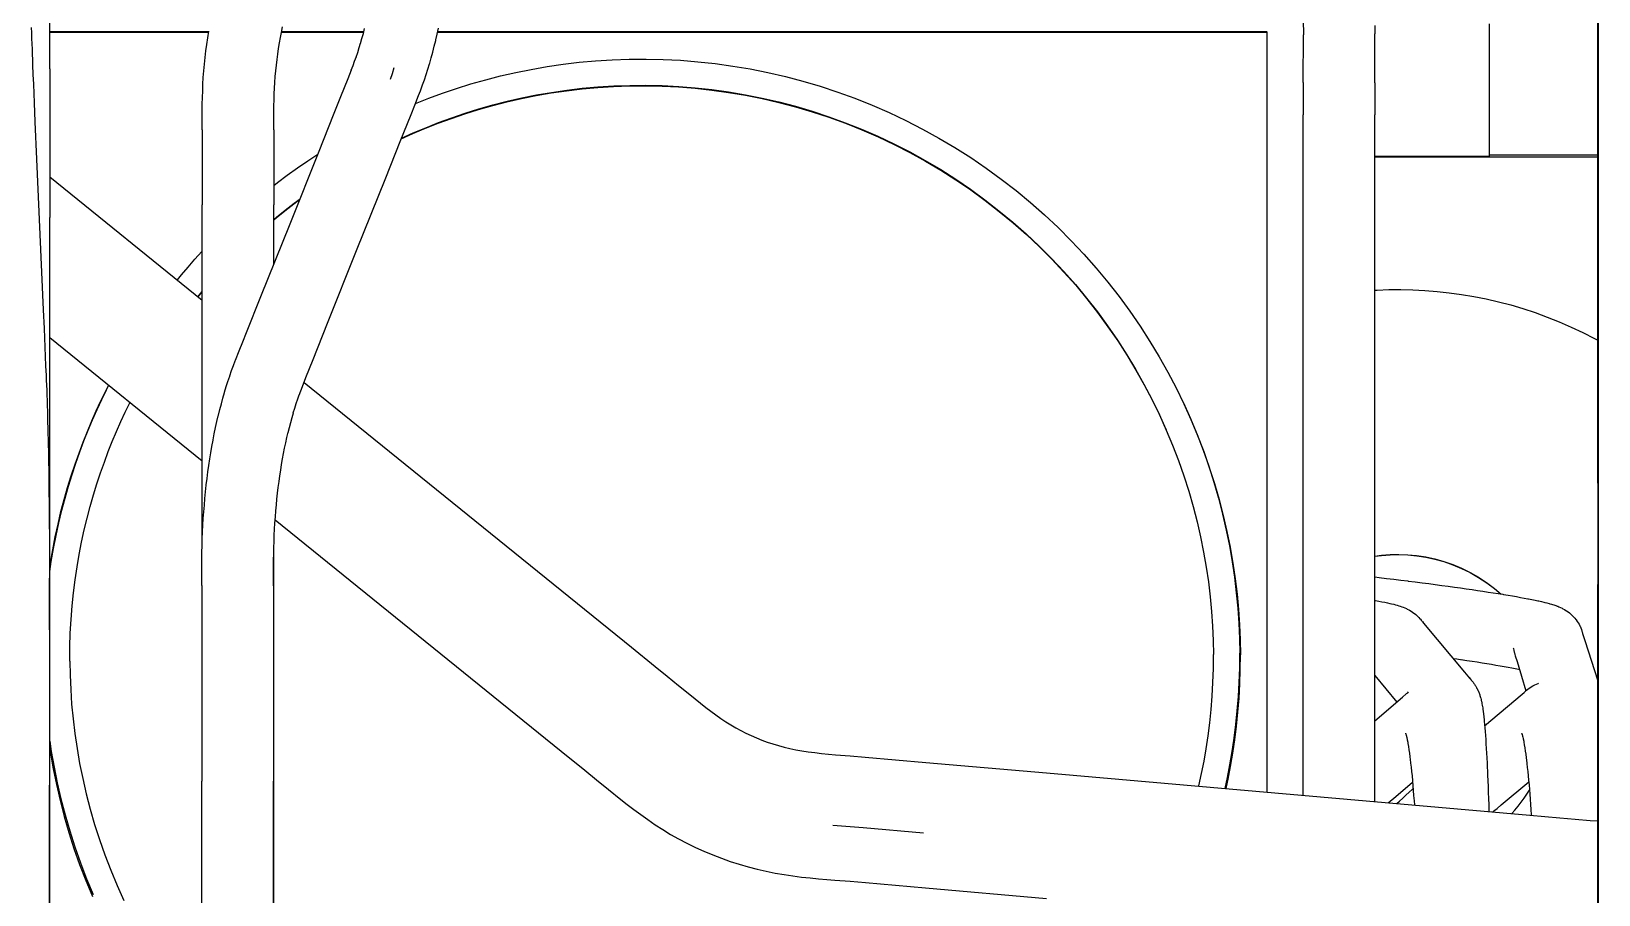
# Model space of a CAD drawing. Header units: millimetres. Extents: x -253 to 258, y -315 to 312.
# Drawn here: x -78.7 to 97.6, y -162.8 to -65.8 of the extents above; entities that cross this region are included whole.
import ezdxf

# ---------------------------------------------------------------- set-up
doc = ezdxf.new("R2010")
doc.units = ezdxf.units.MM
doc.layers.add('VISIBLE', color=7, linetype='Continuous')

msp = doc.modelspace()

# ---------------------------------------------------------------- linework, layer by layer
at = {"layer": 'VISIBLE'}
for p, q in [((97.52, -73.44), (97.54, -37.13)), ((97.61, -73.62), (97.62, -37.16)), ((-76.64, -65.82), (-76.64, -64.43)), ((64.38, -64.45), (64.4, -66.16)), ((72.44, -65.09), (72.45, -66.04)), ((85.34, -79.78), (85.34, -64.9)), ((-78.72, -65.32), (-78.7, -65.94)), ((-78.7, -65.94), (-78.68, -66.56)), ((-78.68, -66.56), (-78.66, -67.17)), ((-76.64, -65.77), (-58.76, -65.77)), ((-76.64, -67.21), (-76.64, -65.82)), ((-76.64, -65.86), (-58.77, -65.86)), ((-58.98, -67.22), (-58.87, -66.48)), ((-58.87, -66.48), (-58.75, -65.74)), ((-50.8, -67.06), (-50.69, -66.44)), ((-50.69, -66.45), (-50.58, -65.87)), ((-50.69, -66.44), (-50.69, -66.44)), ((-50.58, -65.87), (-50.45, -65.26)), ((-50.57, -65.86), (-41.33, -65.86)), ((-50.56, -65.77), (-41.31, -65.77)), ((-41.68, -67.11), (-41.52, -66.55)), ((-41.52, -66.55), (-41.36, -65.99)), ((-41.36, -65.99), (-41.22, -65.42)), ((-33.38, -67.43), (-33.22, -66.77)), ((-33.22, -66.77), (-33.21, -66.73)), ((-33.21, -66.73), (-33.05, -66.06)), ((-33.05, -66.06), (-32.9, -65.39)), ((-33.01, -65.86), (60.33, -65.86)), ((-32.99, -65.77), (60.25, -65.77)), ((60.25, -65.77), (60.33, -65.86)), ((60.33, -151.32), (60.33, -65.86)), ((64.4, -67.91), (64.4, -66.16)), ((72.45, -67.9), (72.45, -66.04)), ((-78.66, -67.17), (-78.64, -67.77)), ((-78.64, -67.77), (-78.62, -68.36)), ((-78.62, -68.36), (-78.6, -68.94)), ((-76.64, -69.99), (-76.64, -67.21)), ((-59.25, -69.45), (-59.17, -68.7)), ((-59.17, -68.7), (-59.08, -67.96)), ((-59.08, -67.96), (-58.98, -67.22)), ((-51.07, -68.94), (-50.99, -68.31)), ((-50.99, -68.31), (-50.9, -67.68)), ((-50.9, -67.68), (-50.8, -67.06)), ((-42.34, -69.1), (-42.15, -68.59)), ((-42.17, -68.65), (-42, -68.12)), ((-42.17, -68.65), (-42.17, -68.65)), ((-42, -68.12), (-41.83, -67.59)), ((-41.83, -67.59), (-41.67, -67.07)), ((-41.68, -67.11), (-41.68, -67.11)), ((-33.9, -69.35), (-33.72, -68.72)), ((-33.72, -68.72), (-33.55, -68.08)), ((-33.55, -68.08), (-33.38, -67.43)), ((64.39, -69.71), (64.4, -67.91)), ((72.44, -71.53), (72.45, -67.9)), ((-78.6, -68.94), (-78.58, -69.51)), ((-78.58, -69.51), (-78.54, -70.62)), ((-76.64, -69.99), (-76.64, -75.56)), ((-59.37, -70.95), (-59.31, -70.2)), ((-59.31, -70.2), (-59.25, -69.45)), ((-51.27, -70.85), (-51.21, -70.21)), ((-51.21, -70.21), (-51.15, -69.57)), ((-51.15, -69.57), (-51.07, -68.94)), ((-43.08, -71.06), (-42.7, -70.09)), ((-42.72, -70.12), (-42.52, -69.61)), ((-42.72, -70.12), (-42.72, -70.12)), ((-42.52, -69.61), (-42.34, -69.1)), ((-38.29, -71.13), (-38.09, -70.49)), ((-38.29, -71.13), (-38.09, -70.49)), ((-38.09, -70.49), (-37.9, -69.82)), ((-38.09, -70.49), (-37.9, -69.82)), ((-34.3, -70.61), (-34.11, -70.01)), ((-34.11, -70.01), (-33.92, -69.4)), ((-33.92, -69.4), (-33.9, -69.35)), ((-25.92, -70.77), (-24.21, -70.38)), ((-24.21, -70.38), (-22.47, -70.03)), ((-22.47, -70.03), (-20.7, -69.72)), ((-20.7, -69.72), (-18.9, -69.46)), ((-18.9, -69.46), (-17.08, -69.24)), ((-17.08, -69.24), (-15.23, -69.07)), ((-15.23, -69.07), (-13.36, -68.95)), ((-13.36, -68.95), (-11.47, -68.89)), ((-11.47, -68.89), (-9.56, -68.87)), ((-9.56, -68.87), (-7.63, -68.92)), ((-7.63, -68.92), (-5.69, -69.01)), ((-5.69, -69.01), (-3.74, -69.17)), ((-3.74, -69.17), (-1.78, -69.38)), ((-1.78, -69.38), (0.19, -69.66)), ((0.19, -69.66), (2.16, -69.99)), ((2.16, -69.99), (4.14, -70.38)), ((4.14, -70.38), (6.12, -70.84)), ((64.39, -71.52), (64.39, -69.71)), ((-78.54, -70.62), (-78.49, -71.7)), ((-78.49, -71.7), (-78.45, -72.76)), ((-59.44, -72.45), (-59.41, -71.7)), ((-59.41, -71.7), (-59.37, -70.95)), ((-51.38, -72.8), (-51.36, -72.15)), ((-51.36, -72.15), (-51.32, -71.5)), ((-51.32, -71.5), (-51.27, -70.85)), ((-43.9, -73.09), (-43.49, -72.07)), ((-43.49, -72.07), (-43.08, -71.06)), ((-34.95, -72.44), (-34.74, -71.88)), ((-34.74, -71.88), (-34.7, -71.76)), ((-34.7, -71.76), (-34.5, -71.2)), ((-34.5, -71.2), (-34.3, -70.61)), ((-32.46, -72.71), (-30.87, -72.17)), ((-30.87, -72.17), (-29.26, -71.67)), ((-29.26, -71.67), (-27.6, -71.2)), ((-27.6, -71.2), (-25.92, -70.77)), ((-18.5, -72.43), (-16.76, -72.22)), ((-18.48, -72.37), (-16.74, -72.16)), ((-16.76, -72.22), (-15, -72.06)), ((-16.74, -72.16), (-14.98, -72)), ((-15, -72.06), (-13.21, -71.95)), ((-14.98, -72), (-13.2, -71.89)), ((-13.21, -71.95), (-11.4, -71.89)), ((-13.2, -71.89), (-11.39, -71.83)), ((-11.4, -71.89), (-9.58, -71.88)), ((-11.39, -71.83), (-9.57, -71.81)), ((-9.58, -71.88), (-7.74, -71.92)), ((-9.57, -71.81), (-7.73, -71.85)), ((-9.57, -71.81), (-7.73, -71.85)), ((-7.74, -71.92), (-5.89, -72.01)), ((-7.73, -71.85), (-5.88, -71.95)), ((-5.89, -72.01), (-4.02, -72.16)), ((-5.88, -71.95), (-4.02, -72.1)), ((-5.88, -71.95), (-4.02, -72.1)), ((-4.02, -72.1), (-2.15, -72.3)), ((-4.02, -72.1), (-2.15, -72.3)), ((-4.02, -72.16), (-2.15, -72.36)), ((6.12, -70.84), (8.09, -71.36)), ((8.09, -71.36), (10.05, -71.94)), ((10.05, -71.94), (12.01, -72.59)), ((64.39, -71.52), (64.39, -75.14)), ((72.44, -71.53), (72.44, -75.14)), ((-78.45, -72.76), (-78.4, -73.81)), ((-78.4, -73.81), (-78.31, -75.92)), ((-59.5, -74.67), (-59.49, -73.94)), ((-59.49, -73.94), (-59.47, -73.2)), ((-59.47, -73.2), (-59.44, -72.45)), ((-51.42, -74.12), (-51.41, -73.46)), ((-51.41, -73.46), (-51.38, -72.8)), ((-44.71, -75.13), (-43.9, -73.09)), ((-35.98, -75.09), (-35.57, -74.05)), ((-35.57, -74.05), (-35.15, -72.99)), ((-35.5, -73.86), (-34.01, -73.28)), ((-35.15, -72.99), (-34.95, -72.44)), ((-34.01, -73.28), (-32.46, -72.71)), ((-28.37, -74.48), (-26.79, -74.03)), ((-26.81, -74.1), (-25.21, -73.68)), ((-26.79, -74.03), (-25.19, -73.62)), ((-25.21, -73.68), (-23.57, -73.31)), ((-25.19, -73.62), (-23.55, -73.25)), ((-23.57, -73.31), (-21.91, -72.98)), ((-23.55, -73.25), (-21.89, -72.91)), ((-21.91, -72.98), (-20.22, -72.68)), ((-21.89, -72.91), (-20.2, -72.62)), ((-20.22, -72.68), (-18.5, -72.43)), ((-20.2, -72.62), (-18.48, -72.37)), ((-2.15, -72.3), (-0.27, -72.56)), ((-2.15, -72.36), (-0.27, -72.62)), ((-0.27, -72.56), (1.62, -72.88)), ((-0.27, -72.62), (1.62, -72.94)), ((1.62, -72.88), (3.5, -73.26)), ((1.62, -72.94), (3.5, -73.32)), ((3.5, -73.26), (5.39, -73.69)), ((3.5, -73.32), (5.39, -73.75)), ((5.39, -73.69), (7.27, -74.19)), ((5.39, -73.75), (7.27, -74.25)), ((12.01, -72.59), (13.95, -73.29)), ((13.95, -73.29), (15.88, -74.06)), ((97.52, -91.59), (97.52, -73.44)), ((97.6, -213.35), (97.61, -73.62)), ((-76.64, -75.56), (-76.64, -86.69)), ((-59.5, -75.4), (-59.5, -74.67)), ((-59.5, -76.83), (-59.5, -75.4)), ((-51.44, -75.48), (-51.42, -74.12)), ((-51.44, -76.85), (-51.44, -75.48)), ((-46.35, -79.22), (-44.71, -75.13)), ((-36.4, -76.11), (-35.98, -75.09)), ((-32.93, -76.08), (-31.45, -75.54)), ((-32.9, -76.01), (-31.42, -75.47)), ((-31.45, -75.54), (-29.93, -75.02)), ((-31.42, -75.47), (-29.91, -74.96)), ((-29.93, -75.02), (-28.39, -74.54)), ((-29.91, -74.96), (-28.37, -74.48)), ((-28.39, -74.54), (-26.81, -74.1)), ((7.27, -74.19), (9.14, -74.74)), ((7.27, -74.25), (9.15, -74.81)), ((9.14, -74.74), (11.01, -75.36)), ((9.15, -74.81), (11.02, -75.42)), ((11.01, -75.36), (12.86, -76.03)), ((11.02, -75.42), (12.88, -76.1)), ((15.88, -74.06), (17.79, -74.9)), ((17.79, -74.9), (19.68, -75.79)), ((19.68, -75.79), (21.55, -76.74)), ((64.39, -104.05), (64.39, -75.14)), ((72.44, -104.05), (72.44, -75.14)), ((-78.31, -75.92), (-78.12, -80.15)), ((-59.5, -76.83), (-59.5, -78.25)), ((-51.44, -76.85), (-51.43, -78.24)), ((-37.21, -78.15), (-36.4, -76.11)), ((-37.09, -77.83), (-35.8, -77.25)), ((-37.06, -77.77), (-35.77, -77.18)), ((-35.8, -77.25), (-34.38, -76.65)), ((-35.77, -77.18), (-34.35, -76.59)), ((-34.38, -76.65), (-32.93, -76.08)), ((-34.35, -76.59), (-32.9, -76.01)), ((12.86, -76.03), (14.7, -76.77)), ((12.88, -76.1), (14.72, -76.83)), ((14.7, -76.77), (16.53, -77.56)), ((14.7, -76.77), (16.53, -77.56)), ((14.72, -76.83), (16.54, -77.63)), ((16.53, -77.56), (18.33, -78.41)), ((21.55, -76.74), (23.38, -77.76)), ((-59.5, -78.25), (-59.49, -79.66)), ((-51.43, -78.24), (-51.43, -79.65)), ((-49.61, -87.39), (-46.35, -79.22)), ((-38.85, -82.24), (-37.21, -78.15)), ((16.54, -77.63), (18.35, -78.48)), ((18.33, -78.41), (20.11, -79.32)), ((18.35, -78.48), (20.13, -79.39)), ((20.11, -79.32), (21.86, -80.29)), ((23.38, -77.76), (25.19, -78.83)), ((25.19, -78.83), (26.97, -79.96)), ((-78.12, -80.15), (-77.75, -88.61)), ((-59.49, -79.66), (-59.49, -85.28)), ((-51.43, -79.65), (-51.43, -85.28)), ((-48.78, -81.12), (-47.62, -80.32)), ((-47.62, -80.32), (-46.49, -79.58)), ((20.13, -79.39), (21.88, -80.36)), ((21.86, -80.29), (23.59, -81.31)), ((21.88, -80.36), (23.61, -81.38)), ((26.97, -79.96), (28.71, -81.14)), ((72.44, -79.78), (85.34, -79.78)), ((72.44, -79.88), (97.52, -79.88)), ((85.34, -79.64), (97.52, -79.64)), ((-76.64, -82.11), (-59.49, -95.97)), ((-51.43, -83.08), (-51.02, -82.76)), ((-51.02, -82.76), (-49.92, -81.94)), ((-49.92, -81.94), (-48.78, -81.12)), ((-42.12, -90.41), (-38.85, -82.24)), ((23.59, -81.31), (25.28, -82.39)), ((23.61, -81.38), (25.3, -82.46)), ((25.28, -82.39), (26.94, -83.52)), ((25.3, -82.46), (26.97, -83.59)), ((28.71, -81.14), (30.41, -82.38)), ((30.41, -82.38), (32.07, -83.67)), ((-49.14, -85.07), (-48.49, -84.58)), ((26.94, -83.52), (28.57, -84.7)), ((26.97, -83.59), (28.59, -84.77)), ((32.07, -83.67), (33.69, -85.01)), ((-59.49, -123.36), (-59.49, -85.28)), ((-51.43, -91.94), (-51.43, -85.28)), ((-51.19, -86.74), (-50.2, -85.94)), ((-51.15, -86.67), (-50.16, -85.86)), ((-50.2, -85.94), (-49.18, -85.14)), ((-50.16, -85.86), (-49.14, -85.07)), ((-49.18, -85.14), (-48.51, -84.64)), ((28.57, -84.7), (30.15, -85.93)), ((28.59, -84.77), (30.18, -86.01)), ((30.15, -85.93), (31.7, -87.21)), ((30.18, -86.01), (31.73, -87.28)), ((33.69, -85.01), (35.27, -86.4)), ((35.27, -86.4), (36.79, -87.83)), ((-76.64, -214.18), (-76.64, -86.69)), ((-52.88, -95.56), (-49.61, -87.39)), ((-51.43, -86.91), (-51.15, -86.67)), ((-51.43, -86.95), (-51.19, -86.74)), ((31.7, -87.21), (33.2, -88.53)), ((31.73, -87.28), (33.23, -88.61)), ((36.79, -87.83), (38.27, -89.31)), ((-77.75, -88.61), (-77.38, -97.06)), ((33.2, -88.53), (34.66, -89.9)), ((33.23, -88.61), (34.69, -89.98)), ((34.66, -89.9), (36.07, -91.31)), ((38.27, -89.31), (39.7, -90.82)), ((-61.08, -92.26), (-60.31, -91.38)), ((-60.31, -91.38), (-59.52, -90.5)), ((-59.52, -90.5), (-59.49, -90.48)), ((-45.38, -98.58), (-42.12, -90.41)), ((34.69, -89.98), (36.1, -91.39)), ((36.07, -91.31), (37.43, -92.76)), ((36.1, -91.39), (37.46, -92.84)), ((39.7, -90.82), (41.08, -92.38)), ((97.51, -100.67), (97.52, -91.59)), ((-62.29, -93.71), (-61.82, -93.13)), ((-61.82, -93.13), (-61.08, -92.26)), ((37.43, -92.76), (38.75, -94.24)), ((37.46, -92.84), (38.78, -94.32)), ((41.08, -92.38), (42.4, -93.97)), ((-59.96, -95.59), (-59.49, -95.03)), ((-59.95, -95.6), (-59.49, -95.05)), ((38.75, -94.24), (40.01, -95.76)), ((38.78, -94.32), (40.04, -95.84)), ((42.4, -93.97), (43.67, -95.59)), ((72.44, -94.86), (72.7, -94.85)), ((72.7, -94.85), (74.02, -94.8)), ((74.02, -94.8), (75.36, -94.79)), ((75.36, -94.79), (76.71, -94.82)), ((75.36, -94.79), (76.71, -94.82)), ((76.71, -94.82), (78.07, -94.89)), ((78.07, -94.89), (79.44, -95)), ((78.07, -94.89), (79.44, -95)), ((79.44, -95), (80.81, -95.15)), ((79.44, -95), (80.81, -95.15)), ((80.81, -95.15), (82.19, -95.34)), ((-54.51, -99.64), (-52.88, -95.56)), ((40.01, -95.76), (41.22, -97.31)), ((40.04, -95.84), (41.25, -97.39)), ((43.67, -95.59), (44.88, -97.24)), ((82.19, -95.34), (83.58, -95.57)), ((83.58, -95.57), (84.96, -95.85)), ((84.96, -95.85), (86.34, -96.17)), ((86.34, -96.17), (87.73, -96.53)), ((87.73, -96.53), (89.1, -96.94)), ((89.1, -96.94), (90.47, -97.39)), ((-77.38, -97.06), (-77.29, -99.17)), ((-47.02, -102.66), (-45.38, -98.58)), ((41.22, -97.31), (42.37, -98.89)), ((41.25, -97.39), (42.41, -98.97)), ((44.88, -97.24), (46.03, -98.93)), ((90.47, -97.39), (91.84, -97.89)), ((91.84, -97.89), (93.19, -98.43)), ((93.19, -98.43), (94.53, -99.01)), ((93.19, -98.43), (94.53, -99.01)), ((-77.29, -99.17), (-77.2, -101.27)), ((-76.64, -100.18), (-59.49, -114.04)), ((-54.92, -100.66), (-54.51, -99.64)), ((42.37, -98.89), (43.48, -100.49)), ((42.41, -98.97), (43.51, -100.58)), ((43.48, -100.49), (44.52, -102.12)), ((46.03, -98.93), (47.13, -100.63)), ((94.53, -99.01), (95.85, -99.64)), ((95.85, -99.64), (97.16, -100.3)), ((97.16, -100.3), (97.51, -100.5)), ((-77.2, -101.27), (-77.15, -102.32)), ((-55.74, -102.75), (-55.33, -101.69)), ((-55.33, -101.69), (-54.92, -100.66)), ((43.51, -100.58), (44.56, -102.2)), ((44.52, -102.12), (45.52, -103.76)), ((44.56, -102.2), (45.55, -103.85)), ((47.13, -100.63), (48.17, -102.36)), ((97.51, -105.2), (97.51, -100.67)), ((-77.15, -102.32), (-77.11, -103.38)), ((-77.11, -103.38), (-77.06, -104.45)), ((-56.38, -104.48), (-56.18, -103.91)), ((-56.18, -103.91), (-55.97, -103.35)), ((-55.97, -103.35), (-55.77, -102.81)), ((-55.77, -102.81), (-55.74, -102.75)), ((-47.83, -104.67), (-47.42, -103.67)), ((-47.42, -103.67), (-47.02, -102.66)), ((45.52, -103.76), (46.45, -105.43)), ((45.55, -103.85), (46.49, -105.52)), ((48.17, -102.36), (49.15, -104.1)), ((-77.06, -104.45), (-77.04, -105)), ((-77.04, -105), (-77.01, -105.55)), ((-77.01, -105.55), (-76.99, -106.11)), ((-70.35, -106.2), (-70.01, -105.53)), ((-70.26, -106.07), (-70, -105.54)), ((-56.97, -106.33), (-56.79, -105.71)), ((-56.79, -105.71), (-56.6, -105.12)), ((-56.6, -105.12), (-56.4, -104.53)), ((-56.4, -104.53), (-56.38, -104.48)), ((-48.41, -106.18), (-48.22, -105.68)), ((-48.22, -105.68), (-47.83, -104.67)), ((-48.04, -105.23), (-11.19, -135.02)), ((46.45, -105.43), (47.33, -107.11)), ((46.49, -105.52), (47.37, -107.2)), ((49.15, -104.1), (50.07, -105.86)), ((64.39, -151.67), (64.39, -104.05)), ((72.44, -152.38), (72.44, -104.05)), ((97.51, -107.47), (97.51, -105.2)), ((-76.99, -106.11), (-76.97, -106.68)), ((-76.97, -106.68), (-76.95, -107.27)), ((-76.95, -107.27), (-76.93, -107.86)), ((-71.41, -108.42), (-70.89, -107.3)), ((-71.32, -108.29), (-70.8, -107.16)), ((-70.89, -107.3), (-70.35, -106.2)), ((-70.8, -107.16), (-70.26, -106.07)), ((-68.15, -108.57), (-67.64, -107.52)), ((-67.64, -107.52), (-67.61, -107.47)), ((-57.34, -107.64), (-57.17, -107)), ((-57.17, -107), (-56.99, -106.38)), ((-56.99, -106.38), (-56.97, -106.33)), ((-48.91, -107.6), (-48.74, -107.08)), ((-48.74, -107.08), (-48.58, -106.63)), ((-48.6, -106.69), (-48.41, -106.18)), ((-48.6, -106.69), (-48.6, -106.69)), ((47.33, -107.11), (48.16, -108.8)), ((47.37, -107.2), (48.2, -108.9)), ((50.07, -105.86), (50.94, -107.64)), ((50.9, -107.55), (51.68, -109.29)), ((97.51, -108.61), (97.51, -107.47)), ((-76.93, -107.86), (-76.91, -108.47)), ((-76.91, -108.47), (-76.9, -109.09)), ((-76.9, -109.09), (-76.88, -109.72)), ((-71.92, -109.57), (-71.41, -108.42)), ((-71.83, -109.44), (-71.32, -108.29)), ((-68.65, -109.65), (-68.15, -108.57)), ((-57.84, -109.65), (-57.68, -108.99)), ((-57.68, -108.99), (-57.67, -108.94)), ((-57.67, -108.94), (-57.51, -108.29)), ((-57.51, -108.29), (-57.34, -107.64)), ((-49.54, -109.73), (-49.39, -109.17)), ((-49.39, -109.17), (-49.24, -108.65)), ((-49.25, -108.67), (-49.08, -108.13)), ((-49.25, -108.67), (-49.25, -108.67)), ((-49.08, -108.13), (-48.91, -107.6)), ((48.16, -108.8), (48.92, -110.51)), ((48.2, -108.9), (48.97, -110.6)), ((50.94, -107.64), (51.74, -109.42)), ((51.68, -109.29), (52.43, -111.08)), ((97.51, -109.74), (97.51, -108.61)), ((-76.88, -109.72), (-76.86, -110.35)), ((-76.86, -110.35), (-76.85, -111)), ((-76.85, -111), (-76.83, -111.65)), ((-72.89, -111.96), (-72.41, -110.75)), ((-72.8, -111.82), (-72.32, -110.61)), ((-72.41, -110.75), (-71.92, -109.57)), ((-72.32, -110.61), (-71.83, -109.44)), ((-69.61, -111.87), (-69.13, -110.74)), ((-69.13, -110.74), (-68.65, -109.65)), ((-58.26, -111.7), (-58.13, -111.01)), ((-58.13, -111.01), (-57.99, -110.32)), ((-57.99, -110.32), (-57.84, -109.65)), ((-49.96, -111.42), (-49.82, -110.84)), ((-49.83, -110.88), (-49.69, -110.3)), ((-49.83, -110.88), (-49.83, -110.88)), ((-49.69, -110.3), (-49.54, -109.73)), ((48.92, -110.51), (48.94, -110.54)), ((48.94, -110.54), (48.95, -110.57)), ((48.95, -110.57), (48.97, -110.6)), ((48.97, -110.6), (49.68, -112.31)), ((51.74, -109.42), (52.49, -111.22)), ((52.43, -111.08), (53.11, -112.87)), ((52.43, -111.08), (53.11, -112.87)), ((97.51, -110.87), (97.51, -109.74)), ((97.51, -112.01), (97.51, -110.87)), ((-76.83, -111.65), (-76.82, -112.31)), ((-76.82, -112.31), (-76.8, -112.97)), ((-73.35, -113.19), (-72.89, -111.96)), ((-73.26, -113.05), (-72.8, -111.82)), ((-70.06, -113.02), (-69.61, -111.87)), ((-58.52, -113.14), (-58.4, -112.43)), ((-58.4, -112.43), (-58.27, -111.74)), ((-58.27, -111.74), (-58.26, -111.7)), ((-50.34, -113.24), (-50.22, -112.63)), ((-50.22, -112.63), (-50.09, -112.02)), ((-50.09, -112.02), (-49.96, -111.42)), ((49.68, -112.31), (50.34, -114.03)), ((52.49, -111.22), (53.18, -113.01)), ((97.51, -113.14), (97.51, -112.01)), ((-76.8, -112.97), (-76.79, -113.65)), ((-76.79, -113.65), (-76.78, -114.33)), ((-76.78, -114.33), (-76.76, -115.01)), ((-74.22, -115.74), (-73.8, -114.45)), ((-74.13, -115.59), (-73.71, -114.31)), ((-73.8, -114.45), (-73.35, -113.19)), ((-73.71, -114.31), (-73.26, -113.05)), ((-70.93, -115.4), (-70.5, -114.2)), ((-70.5, -114.2), (-70.06, -113.02)), ((-58.85, -115.29), (-58.75, -114.57)), ((-58.75, -114.57), (-58.64, -113.85)), ((-58.64, -113.85), (-58.52, -113.14)), ((-50.66, -115.09), (-50.56, -114.46)), ((-50.56, -114.46), (-50.45, -113.83)), ((-50.45, -113.83), (-50.34, -113.24)), ((-50.34, -113.24), (-50.34, -113.24)), ((50.34, -114.03), (50.94, -115.75)), ((53.11, -112.87), (53.75, -114.67)), ((53.11, -112.87), (53.75, -114.67)), ((53.18, -113.01), (53.81, -114.82)), ((97.51, -114.28), (97.51, -113.14)), ((97.51, -115.42), (97.51, -114.28)), ((-76.76, -115.01), (-76.75, -115.71)), ((-76.75, -115.71), (-76.74, -116.4)), ((-74.63, -117.06), (-74.22, -115.74)), ((-74.54, -116.91), (-74.13, -115.59)), ((-71.34, -116.63), (-70.93, -115.4)), ((-59.03, -116.76), (-58.94, -116.03)), ((-58.94, -116.03), (-58.85, -115.29)), ((-50.85, -116.39), (-50.76, -115.74)), ((-50.76, -115.74), (-50.66, -115.09)), ((50.94, -115.75), (51.49, -117.47)), ((53.75, -114.67), (54.32, -116.47)), ((53.75, -114.67), (54.32, -116.47)), ((53.81, -114.82), (54.39, -116.62)), ((97.51, -116.56), (97.51, -115.42)), ((-76.74, -116.4), (-76.74, -117.11)), ((-76.74, -117.11), (-76.73, -117.81)), ((-76.73, -117.81), (-76.72, -118.53)), ((-75.01, -118.4), (-74.63, -117.06)), ((-74.92, -118.25), (-74.54, -116.91)), ((-72.09, -119.18), (-71.72, -117.89)), ((-71.72, -117.89), (-71.34, -116.63)), ((-59.19, -118.28), (-59.11, -117.53)), ((-59.11, -117.53), (-59.03, -116.79)), ((-59.03, -116.79), (-59.03, -116.76)), ((-51.08, -118.35), (-51.01, -117.7)), ((-51.01, -117.7), (-50.93, -117.04)), ((-51.01, -117.7), (-51.01, -117.7)), ((-50.93, -117.04), (-50.85, -116.39)), ((51.49, -117.47), (51.99, -119.19)), ((54.32, -116.47), (54.84, -118.27)), ((54.39, -116.62), (54.91, -118.42)), ((97.51, -116.56), (97.51, -118.84)), ((-76.72, -118.53), (-76.71, -119.24)), ((-76.71, -119.24), (-76.71, -119.96)), ((-75.71, -121.17), (-75.38, -119.77)), ((-75.62, -121.02), (-75.28, -119.62)), ((-75.38, -119.77), (-75.01, -118.4)), ((-75.28, -119.62), (-74.92, -118.25)), ((-72.44, -120.49), (-72.09, -119.18)), ((-59.37, -120.54), (-59.31, -119.78)), ((-59.31, -119.78), (-59.25, -119.03)), ((-59.25, -119.03), (-59.19, -118.28)), ((-51.26, -120.37), (-51.21, -119.69)), ((-51.21, -119.69), (-51.15, -119.02)), ((-51.15, -119.02), (-51.08, -118.35)), ((51.99, -119.19), (52.44, -120.91)), ((54.84, -118.27), (55.31, -120.06)), ((54.91, -118.42), (55.38, -120.21)), ((97.51, -118.84), (97.51, -127.97)), ((-76.71, -119.96), (-76.7, -120.68)), ((-76.7, -120.68), (-76.7, -121.41)), ((-76.7, -121.41), (-76.69, -122.14)), ((-76.02, -122.6), (-75.71, -121.17)), ((-75.93, -122.45), (-75.62, -121.02)), ((-72.76, -121.82), (-72.44, -120.49)), ((-59.45, -122.06), (-59.41, -121.3)), ((-59.41, -121.3), (-59.37, -120.54)), ((-51.35, -121.74), (-51.31, -121.05)), ((-51.31, -121.05), (-51.26, -120.37)), ((-51.28, -120.68), (-19.09, -146.71)), ((52.44, -120.91), (52.83, -122.61)), ((55.31, -120.06), (55.72, -121.85)), ((55.38, -120.21), (55.79, -122)), ((-76.69, -122.14), (-76.69, -122.87)), ((-76.69, -122.87), (-76.69, -123.59)), ((-76.31, -124.06), (-76.02, -122.6)), ((-76.21, -123.9), (-75.93, -122.45)), ((-73.33, -124.58), (-73.06, -123.19)), ((-73.06, -123.19), (-72.76, -121.82)), ((-59.5, -123.59), (-59.48, -122.83)), ((-59.48, -122.83), (-59.45, -122.06)), ((-51.43, -123.82), (-51.41, -123.12)), ((-51.41, -123.12), (-51.38, -122.43)), ((-51.38, -122.43), (-51.35, -121.74)), ((52.83, -122.61), (53.17, -124.32)), ((55.72, -121.85), (56.08, -123.63)), ((55.79, -122), (56.15, -123.78)), ((-76.69, -123.59), (-76.69, -124.32)), ((-76.69, -124.32), (-76.69, -125.78)), ((-76.56, -125.54), (-76.31, -124.06)), ((-76.47, -125.38), (-76.21, -123.9)), ((-73.57, -125.99), (-73.33, -124.58)), ((-59.54, -125.86), (-59.53, -125.11)), ((-59.53, -125.11), (-59.52, -124.35)), ((-59.52, -124.35), (-59.5, -123.59)), ((-51.46, -125.23), (-51.45, -124.52)), ((-51.45, -124.52), (-51.43, -123.82)), ((-51.43, -214.18), (-51.43, -123.65)), ((53.17, -124.32), (53.47, -126.01)), ((56.08, -123.63), (56.39, -125.4)), ((56.15, -123.78), (56.46, -125.55)), ((72.44, -124.77), (73.19, -124.67)), ((72.44, -124.79), (73.2, -124.69)), ((73.19, -124.67), (74.15, -124.6)), ((73.2, -124.69), (74.16, -124.62)), ((74.15, -124.6), (75.13, -124.58)), ((74.16, -124.62), (75.14, -124.6)), ((75.13, -124.58), (76.13, -124.61)), ((75.14, -124.6), (76.14, -124.63)), ((76.13, -124.61), (77.14, -124.71)), ((76.14, -124.63), (77.15, -124.73)), ((77.14, -124.71), (78.16, -124.87)), ((77.15, -124.73), (78.17, -124.88)), ((78.16, -124.87), (79.18, -125.09)), ((78.17, -124.88), (79.19, -125.1)), ((79.18, -125.09), (80.19, -125.37)), ((79.19, -125.1), (80.21, -125.39)), ((-76.69, -125.78), (-76.69, -127.24)), ((-76.64, -126.52), (-76.47, -125.38)), ((-76.64, -126.03), (-76.56, -125.54)), ((-73.79, -127.43), (-73.57, -125.99)), ((-59.54, -126.61), (-59.54, -125.86)), ((-59.54, -128.09), (-59.54, -126.61)), ((-51.47, -126.66), (-51.46, -125.94)), ((-51.47, -128.1), (-51.47, -126.66)), ((-51.46, -125.94), (-51.46, -125.23)), ((53.47, -126.01), (53.72, -127.68)), ((56.39, -125.4), (56.64, -127.15)), ((56.46, -125.55), (56.72, -127.31)), ((80.19, -125.37), (81.2, -125.72)), ((80.21, -125.39), (81.21, -125.74)), ((81.2, -125.72), (82.19, -126.13)), ((81.21, -125.74), (82.2, -126.15)), ((82.19, -126.13), (83.16, -126.61)), ((82.2, -126.15), (83.17, -126.63)), ((83.16, -126.61), (84.1, -127.15)), ((83.17, -126.63), (84.11, -127.17)), ((-76.69, -128.7), (-76.69, -127.24)), ((-76.69, -130.15), (-76.69, -128.7)), ((-73.97, -128.89), (-73.79, -127.43)), ((-59.54, -128.09), (-59.54, -129.57)), ((-51.47, -128.1), (-51.46, -129.56)), ((53.72, -127.68), (53.92, -129.35)), ((56.64, -127.15), (56.85, -128.89)), ((56.72, -127.31), (56.93, -129.06)), ((72.44, -127.12), (72.94, -127.18)), ((72.94, -127.18), (73.76, -127.28)), ((73.76, -127.28), (74.57, -127.38)), ((74.57, -127.38), (75.37, -127.48)), ((75.37, -127.48), (76.16, -127.57)), ((76.16, -127.57), (76.2, -127.58)), ((76.2, -127.58), (76.98, -127.68)), ((76.98, -127.68), (77.75, -127.78)), ((77.75, -127.78), (78.5, -127.87)), ((78.5, -127.87), (79.24, -127.97)), ((79.24, -127.97), (79.97, -128.07)), ((79.97, -128.07), (80.68, -128.16)), ((80.68, -128.16), (81.38, -128.26)), ((81.38, -128.26), (82.06, -128.35)), ((82.06, -128.35), (82.72, -128.45)), ((82.72, -128.45), (83.37, -128.54)), ((83.37, -128.54), (83.99, -128.63)), ((83.99, -128.63), (84.6, -128.72)), ((84.1, -127.15), (85.01, -127.74)), ((84.11, -127.17), (85.02, -127.76)), ((85.01, -127.74), (85.88, -128.4)), ((85.02, -127.76), (85.89, -128.42)), ((85.88, -128.4), (86.63, -129.04)), ((85.89, -128.42), (86.62, -129.04)), ((97.51, -213.16), (97.51, -127.97)), ((-76.69, -133.06), (-76.69, -130.15)), ((-74.24, -131.9), (-74.12, -130.38)), ((-74.12, -130.38), (-73.97, -128.89)), ((-59.54, -129.57), (-59.53, -132.49)), ((-51.46, -129.56), (-51.46, -132.49)), ((53.92, -129.35), (54.07, -131)), ((56.85, -128.89), (57.02, -130.62)), ((56.93, -129.06), (57.09, -130.78)), ((72.44, -129.75), (72.52, -129.76)), ((72.52, -129.76), (72.9, -129.83)), ((72.9, -129.83), (73.24, -129.9)), ((73.24, -129.9), (73.56, -129.96)), ((73.56, -129.96), (73.86, -130.02)), ((73.86, -130.02), (74.13, -130.09)), ((74.13, -130.09), (74.31, -130.13)), ((74.31, -130.13), (74.56, -130.19)), ((74.56, -130.19), (74.77, -130.25)), ((74.77, -130.25), (74.95, -130.3)), ((74.95, -130.3), (75.14, -130.36)), ((75.14, -130.36), (75.3, -130.41)), ((75.3, -130.41), (75.49, -130.47)), ((75.49, -130.47), (75.62, -130.52)), ((84.6, -128.72), (85.19, -128.81)), ((85.19, -128.81), (85.76, -128.9)), ((85.76, -128.9), (86.31, -128.99)), ((86.31, -128.99), (86.84, -129.07)), ((86.84, -129.07), (86.92, -129.09)), ((86.92, -129.09), (87.43, -129.17)), ((87.43, -129.17), (87.92, -129.25)), ((87.92, -129.25), (88.38, -129.33)), ((88.38, -129.33), (88.82, -129.41)), ((88.82, -129.41), (89.25, -129.49)), ((89.25, -129.49), (89.64, -129.57)), ((89.64, -129.57), (89.73, -129.58)), ((89.73, -129.58), (90.1, -129.66)), ((90.1, -129.66), (90.46, -129.73)), ((90.46, -129.73), (90.78, -129.8)), ((90.78, -129.8), (90.87, -129.82)), ((90.87, -129.82), (91.18, -129.89)), ((91.18, -129.89), (91.46, -129.95)), ((91.46, -129.95), (91.55, -129.98)), ((91.55, -129.98), (91.8, -130.04)), ((91.8, -130.04), (92.03, -130.1)), ((92.03, -130.1), (92.12, -130.13)), ((92.12, -130.13), (92.32, -130.19)), ((92.32, -130.19), (92.42, -130.22)), ((92.42, -130.22), (92.59, -130.27)), ((92.59, -130.27), (92.69, -130.3)), ((92.69, -130.3), (92.78, -130.33)), ((92.78, -130.33), (92.93, -130.39)), ((92.93, -130.39), (93.02, -130.42)), ((93.02, -130.42), (93.15, -130.48)), ((93.15, -130.48), (93.32, -130.55)), ((-74.33, -133.43), (-74.24, -131.9)), ((54.07, -131), (54.18, -132.64)), ((57.02, -130.62), (57.13, -132.33)), ((57.09, -130.78), (57.21, -132.5)), ((75.62, -130.52), (75.8, -130.6)), ((75.8, -130.6), (75.98, -130.68)), ((75.98, -130.68), (76.08, -130.73)), ((76.08, -130.73), (76.26, -130.82)), ((76.26, -130.82), (76.34, -130.86)), ((76.34, -130.86), (76.51, -130.96)), ((76.51, -130.96), (76.67, -131.07)), ((76.67, -131.07), (76.83, -131.18)), ((76.83, -131.18), (76.89, -131.23)), ((76.89, -131.23), (77.05, -131.35)), ((77.05, -131.35), (77.19, -131.48)), ((77.19, -131.48), (77.24, -131.53)), ((77.24, -131.53), (77.38, -131.66)), ((77.38, -131.66), (77.51, -131.81)), ((77.51, -131.81), (77.58, -131.88)), ((77.58, -131.88), (77.65, -131.97)), ((77.65, -131.97), (77.71, -132.04)), ((77.71, -132.04), (77.77, -132.12)), ((77.77, -132.12), (77.84, -132.21)), ((77.78, -132.14), (77.92, -132.31)), ((77.84, -132.21), (77.84, -132.21)), ((93.32, -130.55), (93.5, -130.64)), ((93.5, -130.64), (93.6, -130.69)), ((93.6, -130.69), (93.77, -130.78)), ((93.77, -130.78), (93.93, -130.89)), ((93.93, -130.89), (94.01, -130.93)), ((94.01, -130.93), (94.17, -131.04)), ((94.17, -131.04), (94.32, -131.16)), ((94.32, -131.16), (94.4, -131.22)), ((94.4, -131.22), (94.47, -131.29)), ((94.47, -131.29), (94.52, -131.33)), ((94.52, -131.33), (94.6, -131.4)), ((94.6, -131.4), (94.67, -131.47)), ((94.67, -131.47), (94.8, -131.61)), ((94.8, -131.61), (94.93, -131.75)), ((94.93, -131.75), (95.05, -131.91)), ((95.05, -131.91), (95.09, -131.95)), ((95.09, -131.95), (95.2, -132.11)), ((95.2, -132.11), (95.31, -132.27)), ((-76.69, -133.06), (-76.69, -138.88)), ((-74.38, -134.99), (-74.33, -133.43)), ((-59.53, -132.49), (-59.53, -138.35)), ((-51.46, -132.49), (-51.46, -138.35)), ((54.18, -132.64), (54.25, -134.25)), ((57.13, -132.33), (57.21, -134.02)), ((57.21, -132.5), (57.28, -134.19)), ((77.92, -132.31), (82.52, -137.82)), ((95.31, -132.27), (95.41, -132.44)), ((95.41, -132.44), (95.5, -132.62)), ((95.5, -132.62), (95.52, -132.66)), ((95.52, -132.66), (95.6, -132.84)), ((95.6, -132.84), (95.67, -133.02)), ((95.67, -133.02), (95.73, -133.2)), ((95.73, -133.2), (95.76, -133.29)), ((95.76, -133.29), (95.81, -133.47)), ((95.79, -133.44), (95.85, -133.6)), ((95.81, -133.47), (95.83, -133.57)), ((95.85, -133.6), (96.05, -134.25)), ((-74.39, -136.57), (-74.38, -134.99)), ((-11.19, -135.02), (-8.52, -137.18)), ((54.25, -134.25), (54.28, -135.85)), ((57.21, -134.02), (57.24, -135.69)), ((57.23, -137.34), (57.24, -135.69)), ((57.28, -134.19), (57.31, -135.86)), ((88.01, -135.1), (88.03, -135.18)), ((88.03, -135.18), (88.06, -135.37)), ((88.06, -135.37), (88.11, -135.56)), ((88.11, -135.56), (88.13, -135.64)), ((88.13, -135.64), (88.18, -135.83)), ((96.05, -134.25), (97.51, -138.81)), ((-74.39, -136.57), (-74.36, -138.16)), ((-8.52, -137.18), (-7.2, -138.26)), ((54.22, -138.99), (54.27, -137.43)), ((54.27, -137.43), (54.28, -135.85)), ((57.17, -138.97), (57.23, -137.34)), ((57.25, -139.14), (57.3, -137.51)), ((57.3, -137.51), (57.31, -135.86)), ((81.24, -136.28), (81.65, -136.34)), ((81.65, -136.34), (82.25, -136.43)), ((82.16, -136.41), (82.77, -136.51)), ((82.16, -136.41), (82.16, -136.41)), ((82.77, -136.51), (83.37, -136.59)), ((83.37, -136.59), (83.95, -136.68)), ((83.95, -136.68), (84.5, -136.77)), ((84.5, -136.77), (85.04, -136.85)), ((85.04, -136.85), (85.56, -136.94)), ((85.56, -136.94), (86.06, -137.02)), ((86.06, -137.02), (86.54, -137.1)), ((86.54, -137.1), (86.99, -137.18)), ((86.99, -137.18), (87.43, -137.26)), ((87.43, -137.26), (87.84, -137.34)), ((87.84, -137.34), (88.23, -137.41)), ((88.18, -135.83), (88.23, -135.99)), ((88.23, -135.99), (88.43, -136.64)), ((88.23, -137.41), (88.59, -137.48)), ((88.43, -136.64), (89.44, -139.91)), ((88.59, -137.48), (88.7, -137.51)), ((-76.69, -138.88), (-76.69, -150.52)), ((-74.36, -138.16), (-74.29, -139.78)), ((-59.53, -138.35), (-59.53, -150.07)), ((-51.46, -138.35), (-51.46, -150.07)), ((-7.2, -138.26), (-5.91, -139.33)), ((54.14, -140.52), (54.22, -138.99)), ((57.09, -140.57), (57.17, -138.97)), ((57.16, -140.75), (57.25, -139.14)), ((72.44, -138.2), (74.9, -141.19)), ((82.52, -137.82), (83.1, -138.51)), ((83.04, -138.44), (83.04, -138.44)), ((83.04, -138.44), (83.18, -138.61)), ((83.18, -138.61), (83.26, -138.69)), ((83.26, -138.69), (83.29, -138.73)), ((83.29, -138.73), (83.36, -138.81)), ((83.36, -138.81), (83.42, -138.88)), ((83.42, -138.88), (83.48, -138.96)), ((83.48, -138.96), (83.52, -139.01)), ((83.52, -139.01), (83.58, -139.09)), ((83.58, -139.09), (83.63, -139.17)), ((83.63, -139.17), (83.69, -139.25)), ((83.69, -139.25), (83.74, -139.33)), ((90.2, -139.37), (90.37, -139.28)), ((90.37, -139.28), (90.44, -139.24)), ((90.44, -139.24), (90.62, -139.16)), ((90.62, -139.16), (90.8, -139.08)), ((90.8, -139.08), (90.85, -139.06)), ((-74.29, -139.78), (-74.18, -141.42)), ((-5.91, -139.33), (-4.65, -140.35)), ((-4.65, -140.35), (-3.44, -141.32)), ((54.02, -142.03), (54.14, -140.52)), ((56.96, -142.16), (57.09, -140.57)), ((57.03, -142.33), (57.16, -140.75)), ((72.44, -143.29), (75.53, -140.65)), ((75.53, -140.65), (75.97, -140.27)), ((76.01, -140.24), (76.13, -140.13)), ((76.01, -140.24), (76.01, -140.24)), ((76.13, -140.13), (76.24, -140.03)), ((83.74, -139.33), (83.78, -139.39)), ((83.78, -139.39), (83.83, -139.48)), ((83.83, -139.48), (83.88, -139.56)), ((83.88, -139.56), (83.92, -139.65)), ((83.92, -139.65), (83.97, -139.74)), ((83.97, -139.74), (84, -139.81)), ((84, -139.81), (84.05, -139.9)), ((84.05, -139.9), (84.09, -139.99)), ((84.09, -139.99), (84.12, -140.08)), ((84.12, -140.08), (84.16, -140.18)), ((84.16, -140.18), (84.2, -140.27)), ((84.2, -140.27), (84.23, -140.36)), ((84.23, -140.36), (84.26, -140.45)), ((84.26, -140.45), (84.3, -140.57)), ((84.3, -140.57), (84.32, -140.66)), ((84.32, -140.66), (84.35, -140.76)), ((84.35, -140.76), (84.39, -140.9)), ((84.39, -140.9), (84.41, -141)), ((84.41, -141), (84.43, -141.09)), ((84.79, -143.85), (89.02, -140.28)), ((89.02, -140.28), (89.22, -140.1)), ((89.11, -140.21), (89.23, -140.1)), ((89.11, -140.21), (89.11, -140.21)), ((89.23, -140.1), (89.37, -139.96)), ((89.37, -139.96), (89.5, -139.86)), ((89.5, -139.86), (89.65, -139.74)), ((89.65, -139.74), (89.81, -139.62)), ((89.81, -139.62), (89.87, -139.58)), ((89.87, -139.58), (90.03, -139.47)), ((90.03, -139.47), (90.2, -139.37)), ((-74.18, -141.42), (-74.02, -143.07)), ((-3.44, -141.32), (-2.85, -141.78)), ((-2.85, -141.78), (-2.27, -142.22)), ((-2.27, -142.22), (-1.71, -142.64)), ((-1.71, -142.64), (-1.15, -143.04)), ((53.87, -143.52), (54.02, -142.03)), ((56.8, -143.71), (56.96, -142.16)), ((56.87, -143.89), (57.03, -142.33)), ((84.43, -141.09), (84.47, -141.26)), ((84.47, -141.26), (84.49, -141.36)), ((84.49, -141.36), (84.52, -141.56)), ((84.52, -141.56), (84.54, -141.65)), ((84.54, -141.65), (84.57, -141.88)), ((84.57, -141.88), (84.59, -141.98)), ((84.59, -141.98), (84.62, -142.23)), ((84.62, -142.23), (84.66, -142.52)), ((84.66, -142.52), (84.69, -142.83)), ((-74.02, -143.07), (-73.82, -144.73)), ((-1.15, -143.04), (-0.59, -143.41)), ((-0.59, -143.41), (-0.03, -143.76)), ((-0.03, -143.76), (0.54, -144.08)), ((0.54, -144.08), (1.11, -144.39)), ((1.11, -144.39), (1.68, -144.68)), ((53.68, -144.99), (53.87, -143.52)), ((56.61, -145.24), (56.8, -143.71)), ((56.68, -145.43), (56.87, -143.89)), ((84.69, -142.83), (84.73, -143.17)), ((84.73, -143.17), (84.75, -143.35)), ((84.75, -143.35), (84.78, -143.71)), ((84.78, -143.71), (84.81, -144.09)), ((84.81, -144.09), (84.85, -144.5)), ((84.85, -144.5), (84.88, -144.94)), ((-76.64, -145.59), (-76.47, -146.73)), ((-73.82, -144.73), (-73.57, -146.41)), ((1.68, -144.68), (2.27, -144.95)), ((2.27, -144.95), (2.87, -145.21)), ((2.87, -145.21), (3.47, -145.46)), ((3.47, -145.46), (4.08, -145.68)), ((4.08, -145.68), (4.7, -145.89)), ((4.7, -145.89), (5.33, -146.08)), ((5.33, -146.08), (5.97, -146.25)), ((5.97, -146.25), (6.62, -146.41)), ((53.47, -146.43), (53.68, -144.99)), ((56.38, -146.75), (56.61, -145.24)), ((56.45, -146.93), (56.68, -145.43)), ((75.88, -144.67), (75.93, -144.82)), ((75.88, -144.67), (75.88, -144.67)), ((75.89, -144.7), (75.92, -144.78)), ((75.89, -144.7), (75.89, -144.7)), ((75.9, -144.74), (75.92, -144.79)), ((75.9, -144.74), (75.9, -144.74)), ((75.91, -144.76), (75.96, -144.91)), ((75.91, -144.76), (75.91, -144.76)), ((75.95, -144.87), (76, -145.09)), ((75.95, -144.87), (75.95, -144.87)), ((75.96, -144.91), (76.02, -145.16)), ((75.96, -144.91), (75.96, -144.91)), ((76.02, -145.16), (76.08, -145.43)), ((76.08, -145.43), (76.13, -145.7)), ((76.1, -145.55), (76.16, -145.86)), ((76.1, -145.55), (76.1, -145.55)), ((76.16, -145.86), (76.21, -146.2)), ((76.21, -146.2), (76.27, -146.56)), ((84.88, -144.94), (84.91, -145.4)), ((84.91, -145.4), (84.94, -145.88)), ((84.94, -145.88), (84.97, -146.39)), ((88.95, -144.69), (88.99, -144.79)), ((88.95, -144.69), (88.95, -144.69)), ((88.97, -144.73), (89.02, -144.89)), ((88.97, -144.73), (88.97, -144.73)), ((88.97, -144.74), (89, -144.82)), ((88.97, -144.74), (88.97, -144.74)), ((89, -144.82), (89.05, -145.03)), ((89, -144.82), (89, -144.82)), ((89.05, -145.03), (89.08, -145.15)), ((89.07, -145.08), (89.12, -145.32)), ((89.07, -145.08), (89.07, -145.08)), ((89.12, -145.32), (89.18, -145.59)), ((89.18, -145.59), (89.21, -145.8)), ((89.2, -145.7), (89.25, -146.01)), ((89.2, -145.7), (89.2, -145.7)), ((89.25, -146.01), (89.3, -146.34)), ((89.3, -146.34), (89.36, -146.69)), ((-76.64, -146.43), (-76.57, -146.92)), ((-76.57, -146.92), (-76.26, -148.69)), ((-76.47, -146.73), (-76.16, -148.5)), ((-73.57, -146.41), (-73.28, -148.1)), ((-73.28, -148.1), (-72.93, -149.8)), ((-19.09, -146.71), (-16.46, -148.84)), ((6.62, -146.41), (7.29, -146.54)), ((7.29, -146.54), (7.98, -146.67)), ((7.98, -146.67), (8.69, -146.77)), ((8.69, -146.77), (9.42, -146.87)), ((9.42, -146.87), (10.18, -146.96)), ((10.18, -146.96), (10.96, -147.03)), ((10.96, -147.03), (11.76, -147.11)), ((11.76, -147.11), (13.41, -147.24)), ((13.41, -147.24), (15.1, -147.38)), ((15.1, -147.38), (18.52, -147.67)), ((18.52, -147.67), (21.92, -147.97)), ((21.92, -147.97), (35.5, -149.15)), ((52.95, -149.23), (53.22, -147.84)), ((53.22, -147.84), (53.47, -146.43)), ((56.13, -148.23), (56.38, -146.75)), ((56.2, -148.42), (56.45, -146.93)), ((76.27, -146.56), (76.32, -146.94)), ((76.32, -146.94), (76.38, -147.35)), ((76.38, -147.35), (76.42, -147.64)), ((76.41, -147.6), (76.46, -148.05)), ((76.41, -147.6), (76.41, -147.6)), ((76.46, -148.05), (76.52, -148.51)), ((84.97, -146.39), (85, -146.92)), ((85, -146.92), (85.03, -147.47)), ((85.03, -147.47), (85.06, -148.04)), ((85.06, -148.04), (85.09, -148.64)), ((89.36, -146.69), (89.41, -147.06)), ((89.41, -147.06), (89.46, -147.44)), ((89.46, -147.44), (89.49, -147.72)), ((89.49, -147.68), (89.54, -148.11)), ((89.49, -147.68), (89.49, -147.68)), ((89.54, -148.11), (89.59, -148.55)), ((-76.26, -148.69), (-75.9, -150.47)), ((-76.16, -148.5), (-75.8, -150.28)), ((-72.93, -149.8), (-72.54, -151.51)), ((-16.46, -148.84), (-15.14, -149.92)), ((35.5, -149.15), (89.86, -153.9)), ((52.65, -150.59), (52.95, -149.23)), ((55.58, -150.91), (55.84, -149.68)), ((55.69, -150.91), (55.92, -149.87)), ((55.84, -149.68), (56.13, -148.23)), ((55.92, -149.87), (56.2, -148.42)), ((76.52, -148.51), (76.57, -149)), ((76.57, -149), (76.62, -149.5)), ((76.62, -149.5), (76.66, -150.03)), ((85.09, -148.64), (85.1, -148.79)), ((85.1, -148.79), (85.12, -149.4)), ((85.12, -149.4), (85.15, -150.03)), ((89.59, -148.55), (89.64, -149.01)), ((89.64, -149.01), (89.68, -149.49)), ((89.68, -149.49), (89.73, -149.98)), ((-76.69, -214.32), (-76.69, -150.52)), ((-75.9, -150.47), (-75.48, -152.26)), ((-75.8, -150.28), (-75.39, -152.07)), ((-72.54, -151.51), (-72.1, -153.23)), ((-59.53, -214.32), (-59.53, -150.07)), ((-51.46, -214.32), (-51.46, -150.07)), ((-15.14, -149.92), (-13.8, -151.02)), ((-13.8, -151.02), (-12.4, -152.14)), ((52.64, -150.65), (52.65, -150.59)), ((74.79, -151.79), (76.68, -150.2)), ((75.94, -151.65), (76.3, -151.32)), ((76.3, -151.32), (76.63, -151.01)), ((76.63, -151.01), (76.74, -150.91)), ((76.66, -150.03), (76.71, -150.57)), ((76.71, -150.57), (76.76, -151.13)), ((76.76, -151.13), (76.8, -151.71)), ((85.15, -150.03), (85.18, -150.69)), ((85.18, -150.69), (85.2, -151.36)), ((85.2, -151.36), (85.23, -152.05)), ((86.65, -152.75), (89.75, -150.15)), ((89.24, -151.99), (89.55, -151.53)), ((89.55, -151.53), (89.83, -151.09)), ((89.73, -149.98), (89.78, -150.49)), ((89.78, -150.49), (89.82, -151.02)), ((89.82, -151.02), (89.86, -151.56)), ((89.86, -151.56), (89.91, -152.12)), ((-75.48, -152.26), (-75.02, -154.05)), ((-75.39, -152.07), (-74.92, -153.86)), ((-72.1, -153.23), (-71.6, -154.94)), ((-12.4, -152.14), (-11.68, -152.7)), ((-11.68, -152.7), (-10.93, -153.27)), ((-10.93, -153.27), (-10.16, -153.84)), ((73.95, -152.51), (74.79, -151.79)), ((74.92, -152.59), (75.21, -152.33)), ((75.21, -152.33), (75.58, -151.98)), ((75.58, -151.98), (75.94, -151.65)), ((76.8, -151.71), (76.85, -152.3)), ((76.85, -152.3), (76.88, -152.76)), ((85.23, -152.05), (85.25, -152.76)), ((85.25, -152.76), (85.27, -153.48)), ((85.83, -153.43), (85.95, -153.33)), ((85.95, -153.33), (86.18, -153.14)), ((86.18, -153.14), (86.65, -152.75)), ((87.84, -153.72), (88.19, -153.34)), ((88.19, -153.34), (88.56, -152.88)), ((88.56, -152.88), (88.91, -152.44)), ((88.91, -152.44), (89.24, -151.99)), ((89.91, -152.12), (89.95, -152.69)), ((89.95, -152.69), (89.99, -153.28)), ((89.99, -153.28), (90.03, -153.88)), ((-75.02, -154.05), (-74.5, -155.85)), ((-74.92, -153.86), (-74.4, -155.66)), ((-71.6, -154.94), (-71.05, -156.66)), ((-10.16, -153.84), (-9.36, -154.41)), ((-9.36, -154.41), (-8.54, -154.98)), ((-8.54, -154.98), (-7.68, -155.53)), ((11.46, -155.03), (14.86, -155.3)), ((11.46, -155.03), (14.86, -155.3)), ((85.27, -153.48), (85.27, -153.49)), ((85.71, -153.53), (85.83, -153.43)), ((89.86, -153.9), (93.26, -154.19)), ((90.03, -153.88), (90.03, -153.91)), ((93.26, -154.19), (94.96, -154.34)), ((94.96, -154.34), (96.66, -154.49)), ((96.66, -154.49), (97.51, -154.56)), ((-74.5, -155.85), (-73.92, -157.66)), ((-74.4, -155.66), (-73.83, -157.46)), ((-74.4, -155.66), (-73.83, -157.46)), ((-71.05, -156.66), (-70.44, -158.38)), ((-7.68, -155.53), (-6.8, -156.07)), ((-6.8, -156.07), (-5.89, -156.58)), ((-5.89, -156.58), (-4.96, -157.07)), ((14.86, -155.3), (21.66, -155.89)), ((14.86, -155.3), (21.66, -155.89)), ((-73.92, -157.66), (-73.29, -159.46)), ((-73.83, -157.46), (-73.2, -159.26)), ((-73.83, -157.46), (-73.2, -159.26)), ((-70.44, -158.38), (-69.79, -160.1)), ((-4.96, -157.07), (-4, -157.53)), ((-4, -157.53), (-3.04, -157.97)), ((-3.04, -157.97), (-2.06, -158.37)), ((-2.06, -158.37), (-1.08, -158.75)), ((-73.29, -159.46), (-72.6, -161.25)), ((-73.2, -159.26), (-72.51, -161.05)), ((-73.2, -159.26), (-72.51, -161.05)), ((-69.79, -160.1), (-69.07, -161.81)), ((-1.08, -158.75), (-0.08, -159.1)), ((-0.08, -159.1), (0.92, -159.43)), ((0.92, -159.43), (1.93, -159.72)), ((1.93, -159.72), (2.94, -159.98)), ((2.94, -159.98), (3.96, -160.21)), ((3.96, -160.21), (4.98, -160.41)), ((4.98, -160.41), (5.98, -160.58)), ((-72.6, -161.25), (-71.85, -163.05)), ((-72.51, -161.05), (-71.76, -162.84)), ((-69.07, -161.81), (-68.3, -163.52)), ((5.98, -160.58), (6.97, -160.73)), ((6.97, -160.73), (7.95, -160.86)), ((7.95, -160.86), (8.91, -160.96)), ((8.91, -160.96), (9.85, -161.05)), ((9.85, -161.05), (10.77, -161.14)), ((10.77, -161.14), (11.67, -161.21)), ((11.67, -161.21), (13.42, -161.34)), ((13.42, -161.34), (15.13, -161.48)), ((15.13, -161.48), (18.5, -161.77)), ((18.5, -161.77), (21.89, -162.07)), ((21.89, -162.07), (35.48, -163.26))]:
    msp.add_line(p, q, dxfattribs=at)

doc.saveas('drawing.dxf')
